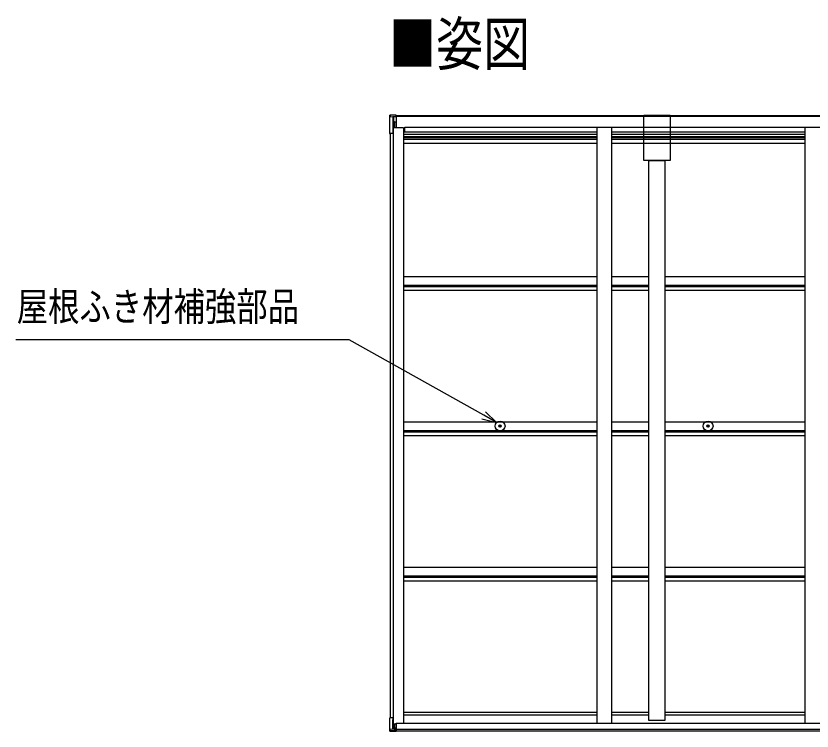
# Model space of a CAD drawing. Units: millimetres, scale not verified. Extents: x -12615 to 12615, y -8910 to 8910.
# Drawn here: x -4659 to -1918, y 1633 to 4095 of the extents above; entities that cross this region are included whole.
import ezdxf
from ezdxf.enums import TextEntityAlignment as Align

# ---------------------------------------------------------------- set-up
doc = ezdxf.new("R2010")
doc.units = ezdxf.units.MM
doc.header["$LTSCALE"] = 40
for name, color, linetype in [('0-2_USER1', 3, 'Continuous'), ('0-4_YKK_13', 4, 'Continuous'), ('0-5_YKK_A1', 4, 'Continuous'), ('0-6_YKK_D', 6, 'Continuous')]:
    doc.layers.add(name, color=color, linetype=linetype)
doc.styles.add('ＭＳ ゴシック', font='')
doc.styles.get('ＭＳ ゴシック').set_extended_font_data('MS Gothic')

msp = doc.modelspace()

# ---------------------------------------------------------------- linework, layer by layer
at = {"layer": '0-4_YKK_13'}
for p, q in [((-3371.94, 3689.99), (-3371.94, 3753.55)), ((-3369.94, 3753.67), (-3369.94, 3748.38)), ((-3369.94, 3748.38), (-3360.94, 3748.43)), ((-3360.94, 3748.43), (-3360.94, 3690.25)), ((-3349.94, 3753.8), (-3359.42, 3753.8)), ((-3359.14, 3748.22), (-3359.14, 3710.5)), ((-3355.95, 3731.08), (-3349.94, 3731.08)), ((-3355.95, 3731.08), (-3355.95, 3710.5)), ((-3350.96, 3753.72), (-3349.94, 3753.72)), ((-3349.94, 3753.72), (-3349.94, 3753.8)), ((-3349.94, 3753.72), (-3349.94, 3749.37)), ((-3349.94, 3748.22), (-3349.94, 3749.37)), ((-3371.94, 3689.99), (-3371.94, 3687.8)), ((-3370.44, 3689.99), (-3370.44, 3687.8)), ((-3360.94, 3690.25), (-3370.05, 3690.2)), ((-3360.94, 3690.1), (-3369.97, 3690.05)), ((-3360.24, 3695.02), (-3360.94, 3695.02)), ((-3360.94, 3690.1), (-3360.94, 3690.25)), ((-3360.24, 3694.78), (-3360.8, 3694.95)), ((-2994.19, 2683.75), (-2993.08, 2683.77)), ((-2994.19, 2682.75), (-2993.08, 2682.73)), ((-2993.08, 2683.77), (-2992.56, 2683.87)), ((-2993.08, 2682.73), (-2992.56, 2682.63)), ((-2992.46, 2684.38), (-2992.56, 2683.87)), ((-2992.46, 2682.11), (-2992.56, 2682.63)), ((-2992.44, 2685.49), (-2992.46, 2684.38)), ((-2992.44, 2681), (-2992.46, 2682.11)), ((-2991.44, 2685.49), (-2991.42, 2684.38)), ((-2991.44, 2681), (-2991.42, 2682.11)), ((-2991.42, 2684.38), (-2991.32, 2683.87)), ((-2991.42, 2682.11), (-2991.32, 2682.63)), ((-2990.8, 2683.77), (-2991.32, 2683.87)), ((-2990.8, 2682.73), (-2991.32, 2682.63)), ((-2989.7, 2683.75), (-2990.8, 2683.77)), ((-2989.7, 2682.75), (-2990.8, 2682.73)), ((-2278.19, 2683.75), (-2277.08, 2683.77)), ((-2278.19, 2682.75), (-2277.08, 2682.73)), ((-2277.08, 2683.77), (-2276.56, 2683.87)), ((-2277.08, 2682.73), (-2276.56, 2682.63)), ((-2276.46, 2684.38), (-2276.56, 2683.87)), ((-2276.46, 2682.11), (-2276.56, 2682.63)), ((-2276.44, 2685.49), (-2276.46, 2684.38)), ((-2276.44, 2681), (-2276.46, 2682.11)), ((-2275.44, 2685.49), (-2275.42, 2684.38)), ((-2275.44, 2681), (-2275.42, 2682.11)), ((-2275.42, 2684.38), (-2275.32, 2683.87)), ((-2275.42, 2682.11), (-2275.32, 2682.63)), ((-2274.8, 2683.77), (-2275.32, 2683.87)), ((-2274.8, 2682.73), (-2275.32, 2682.63)), ((-2273.7, 2683.75), (-2274.8, 2683.77)), ((-2273.7, 2682.75), (-2274.8, 2682.73)), ((-3371.94, 1634.44), (-3371.94, 1679.11)), ((-3371.94, 1634.44), (-3371.94, 1679.11)), ((-3360.99, 1679.37), (-3370.05, 1679.32)), ((-3360.99, 1679.37), (-3370.05, 1679.32)), ((-3360.94, 1679.37), (-3360.94, 1640.52)), ((-3360.94, 1679.37), (-3360.94, 1640.52)), ((-3360.94, 1674.19), (-3360.24, 1674.19)), ((-3360.94, 1674.19), (-3360.24, 1674.19)), ((-3360.24, 1672.2), (-3360.89, 1672.2)), ((-3360.89, 1640.52), (-3360.89, 1672.2)), ((-3360.24, 1672.2), (-3360.89, 1672.2)), ((-3360.89, 1640.52), (-3360.89, 1672.2)), ((-3360.89, 1669.95), (-3360.24, 1669.95)), ((-3360.89, 1669.95), (-3360.24, 1669.95)), ((-3359.14, 1640.61), (-3359.14, 1657.24)), ((-3359.14, 1640.61), (-3359.14, 1657.24)), ((-3355.95, 1644.48), (-3355.95, 1657.24)), ((-3355.95, 1644.48), (-3355.95, 1657.24)), ((-3349.94, 1657.24), (-3349.94, 1634.26)), ((-3349.94, 1657.24), (-3349.94, 1634.26)), ((-3371.94, 1633.26), (-3371.94, 1634.44)), ((-3371.94, 1633.26), (-3371.94, 1634.44)), ((-3371.94, 1633.26), (-3349.94, 1633.26)), ((-3371.94, 1633.26), (-3349.94, 1633.26)), ((-3355.95, 1644.48), (-3349.94, 1644.48)), ((-3355.95, 1644.48), (-3349.94, 1644.48)), ((-3349.94, 1641.02), (-3350.96, 1641.02)), ((-3349.94, 1641.02), (-3350.96, 1641.02)), ((-3350.96, 1636.68), (-3349.94, 1636.68)), ((-3350.96, 1636.68), (-3349.94, 1636.68)), ((-3349.94, 1636.68), (-3349.94, 1641.02)), ((-3349.94, 1636.68), (-3349.94, 1641.02)), ((-3349.94, 1633.26), (-3349.94, 1636.68)), ((-3349.94, 1633.26), (-3349.94, 1636.68))]:
    msp.add_line(p, q, dxfattribs=at)
for points in [[(-3349.94, 3748.22), (-3360.89, 3748.22), (-3360.94, 3748.22)], [(-3360.89, 3748.22), (-3360.89, 3697.01), (-3360.24, 3697.01)], [(-3351.87, 3753.73), (-3351.23, 3753.72), (-3350.96, 3753.72)], [(-3349.94, 3748.22), (-3349.94, 3738.78), (-3349.94, 3732.09), (-3349.94, 3719.32), (-3349.94, 3710.5)], [(-3360.8, 3694.95), (-3360.87, 3694.96), (-3360.94, 3694.97)], [(-3349.94, 1641.02), (-3349.94, 1657.24), (-3360.24, 1657.24)], [(-3349.94, 1641.02), (-3349.94, 1657.24), (-3360.24, 1657.24)], [(-3369.94, 1634.75), (-3369.94, 1640.03), (-3351.87, 1641)], [(-3369.94, 1634.75), (-3369.94, 1640.03), (-3351.87, 1641)], [(-3350.96, 1636.68), (-3351.62, 1636.65), (-3351.87, 1636.62)], [(-3350.96, 1636.68), (-3351.62, 1636.65), (-3351.87, 1636.62)]]:
    msp.add_lwpolyline(points, dxfattribs=at)
for centre, radius in [((-2991.94, 2683.25), 17), ((-2991.94, 2683.25), 4), ((-2275.94, 2683.25), 17), ((-2275.94, 2683.25), 4)]:
    msp.add_circle(centre, radius, dxfattribs=at)
for centre, radius, start, end in [((-3370.43, 3744.1), 9.57, 87.70094, 99.08684), ((-3370.5, 3685.59), 4.63, 84.4046, 108.16698), ((-3370.43, 3692.53), 4.96, 252.34871, 275.71655), ((-3370.08, 3688.89), 1.16, 84.4046, 108.16698), ((-3370.06, 3688.98), 1.24, 252.34871, 275.71655), ((-2991.94, 2683.25), 2.3, 167.44414, 192.55586), ((-2991.94, 2683.25), 2.3, 77.44414, 102.55586), ((-2991.94, 2683.25), 2.3, 257.44414, 282.55586), ((-2991.94, 2683.25), 2.3, 347.44414, 12.55586), ((-2275.94, 2683.25), 2.3, 167.44414, 192.55586), ((-2275.94, 2683.25), 2.3, 77.44414, 102.55586), ((-2275.94, 2683.25), 2.3, 257.44414, 282.55586), ((-2275.94, 2683.25), 2.3, 347.44414, 12.55586), ((-3370.5, 1674.71), 4.63, 84.4046, 108.16698), ((-3370.5, 1674.71), 4.63, 84.4046, 108.16698), ((-3360.89, 1660.28), 19.09, 90.15684, 90.31383), ((-3360.89, 1660.28), 19.09, 90.15684, 90.31383), ((-3370.57, 1631.98), 2.82, 79.27265, 119.01918), ((-3370.57, 1631.98), 2.82, 79.27265, 119.01918), ((-3350.98, 1623.72), 17.3, 89.93384, 92.95357), ((-3350.98, 1623.72), 17.3, 89.93384, 92.95357)]:
    msp.add_arc(centre, radius, start, end, dxfattribs=at)
for centre, major_axis, ratio, start_param, end_param in [((-3494.51, 3639.8), (2175.25, 11.95), 0.052119, 1.5132126, 1.5132608), ((-3382.69, 3639.8), (222.52, 16.05), 0.507219, 1.3953474, 1.4769191), ((-3385.74, 3639.8), (8.91, -111.9), 0.536296, 2.4808766, 2.5402998), ((-3494.51, 1747.26), (2175.25, 11.95), 0.052119, 4.7693519, 4.7694001), ((-3494.51, 1747.26), (2175.25, 11.95), 0.052119, 4.7693519, 4.7694001), ((-3382.69, 1747.26), (222.52, 16.05), 0.507219, 4.7331065, 4.8146782), ((-3382.69, 1747.26), (222.52, 16.05), 0.507219, 4.7331065, 4.8146782), ((-3385.74, 1747.26), (8.91, -111.9), 0.536296, 0.3064994, 0.3659225), ((-3385.74, 1747.26), (8.91, -111.9), 0.536296, 0.3064994, 0.3659225)]:
    msp.add_ellipse(centre, major_axis=major_axis, ratio=ratio, start_param=start_param, end_param=end_param, dxfattribs=at)
at = {"layer": '0-5_YKK_A1'}
for p, q in [((-3349.94, 3752.62), (946.06, 3752.62)), ((-3349.94, 3752.62), (-3349.94, 3710.5)), ((-3349.94, 3750.03), (946.06, 3750.03)), ((-3324.94, 3710.5), (-3324.94, 1660.27)), ((-3319.94, 3712.32), (916.06, 3712.32)), ((-3319.94, 3696.31), (-3319.94, 3712.32)), ((-2658.94, 3712.32), (-2658.94, 1660.27)), ((-2608.94, 3712.32), (-2608.94, 1660.27)), ((-1942.94, 3712.32), (-1942.94, 1660.27)), ((-3369.94, 3690.05), (-3369.94, 1679.32)), ((-3324.94, 3696.31), (-2658.94, 3696.31)), ((-3324.94, 3688.23), (-2658.94, 3688.23)), ((-3324.94, 3680.03), (-2658.94, 3680.03)), ((-3324.94, 3676.1), (-2658.94, 3676.1)), ((-3319.94, 3696.31), (-2658.94, 3696.31)), ((-2608.94, 3696.31), (-2476.94, 3696.31)), ((-2608.94, 3696.31), (-2406.74, 3696.31)), ((-2608.94, 3688.23), (-2406.74, 3688.23)), ((-2608.94, 3680.03), (-2406.74, 3680.03)), ((-2608.94, 3676.1), (-2406.74, 3676.1)), ((-2426.94, 3696.31), (-1942.94, 3696.31)), ((-2426.94, 3696.31), (-1942.94, 3696.31)), ((-2426.94, 3688.23), (-1942.94, 3688.23)), ((-2426.94, 3680.03), (-1942.94, 3680.03)), ((-2426.94, 3676.1), (-1942.94, 3676.1)), ((-3324.94, 3671.02), (-2658.94, 3671.02)), ((-3324.94, 3657.02), (-2658.94, 3657.02)), ((-2608.94, 3671.02), (-2406.74, 3671.02)), ((-2608.94, 3657.02), (-2406.74, 3657.02)), ((-2426.94, 3671.02), (-1942.94, 3671.02)), ((-2426.94, 3657.02), (-1942.94, 3657.02)), ((-3324.97, 3198.31), (-2658.94, 3198.31)), ((-2608.94, 3198.31), (-2479.44, 3198.31)), ((-2424.44, 3198.31), (-1942.94, 3198.31)), ((-3324.97, 3168.57), (-2658.94, 3168.57)), ((-3324.97, 3163.95), (-2658.94, 3163.95)), ((-2608.94, 3168.57), (-2479.44, 3168.57)), ((-2608.94, 3163.95), (-2479.44, 3163.95)), ((-2424.44, 3168.57), (-1942.94, 3168.57)), ((-2424.44, 3163.95), (-1942.94, 3163.95)), ((-3324.97, 3151.02), (-2658.94, 3151.02)), ((-2608.94, 3151.02), (-2479.44, 3151.02)), ((-2424.44, 3151.02), (-1942.94, 3151.02)), ((-3324.94, 2698.07), (-2658.94, 2698.07)), ((-2608.94, 2698.07), (-2479.44, 2698.07)), ((-2424.44, 2698.07), (-1942.94, 2698.07)), ((-3324.94, 2668.33), (-2658.94, 2668.33)), ((-3324.94, 2663.7), (-2658.94, 2663.7)), ((-2608.94, 2668.33), (-2479.44, 2668.33)), ((-2608.94, 2663.7), (-2479.44, 2663.7)), ((-2424.44, 2668.33), (-1942.94, 2668.33)), ((-2424.44, 2663.7), (-1942.94, 2663.7)), ((-3324.94, 2650.78), (-2658.94, 2650.78)), ((-2608.94, 2650.78), (-2479.44, 2650.78)), ((-2424.44, 2650.78), (-1942.94, 2650.78)), ((-3324.94, 2197.82), (-2658.94, 2197.82)), ((-2608.94, 2197.82), (-2479.44, 2197.82)), ((-2424.44, 2197.82), (-1942.94, 2197.82)), ((-3324.94, 2168.08), (-2658.94, 2168.08)), ((-2608.94, 2168.08), (-2479.44, 2168.08)), ((-2424.44, 2168.08), (-1942.94, 2168.08)), ((-3324.94, 2163.46), (-2658.94, 2163.46)), ((-3324.94, 2150.53), (-2658.94, 2150.53)), ((-2608.94, 2163.46), (-2479.44, 2163.46)), ((-2608.94, 2150.53), (-2479.44, 2150.53)), ((-2424.44, 2163.46), (-1942.94, 2163.46)), ((-2424.44, 2150.53), (-1942.94, 2150.53)), ((-3324.94, 1698.04), (-2658.94, 1698.04)), ((-3324.94, 1688.69), (-2658.94, 1688.69)), ((-2608.94, 1698.04), (-2479.44, 1698.04)), ((-2608.94, 1688.69), (-2479.44, 1688.69)), ((-2424.44, 1698.04), (-1942.94, 1698.04)), ((-2424.44, 1688.69), (-1942.94, 1688.69)), ((-3349.94, 1657.24), (-3360.24, 1657.24)), ((-3349.94, 1660.27), (946.06, 1660.27)), ((-3349.94, 1634.26), (-3349.94, 1660.27)), ((-3349.94, 1639.88), (946.06, 1639.88)), ((-3349.94, 1634.26), (946.06, 1634.26))]:
    msp.add_line(p, q, dxfattribs=at)
for points in [[(-2497.14, 3753.03), (-2406.74, 3753.03), (-2406.74, 3597.53), (-2497.14, 3597.53)], [(-2479.44, 3597.53), (-2424.44, 3597.53), (-2424.44, 1670.19), (-2479.44, 1670.19)]]:
    msp.add_lwpolyline(points, close=True, dxfattribs=at)
msp.add_lwpolyline([(-3324.94, 3710.5), (-3360.24, 3710.5), (-3360.24, 1657.24)], dxfattribs=at)
at = {"layer": '0-6_YKK_D'}
for points in [[(-3003.92, 2695.3), (-3048.4, 2720.27), (-3511.85, 2980.42), (-4658.75, 2980.42)], [(-3055.09, 2708.35), (-3003.92, 2695.3), (-3041.71, 2732.19)]]:
    msp.add_lwpolyline(points, dxfattribs=at)

# ---------------------------------------------------------------- texts
at = {"layer": '0-2_USER1', "style": 'ＭＳ ゴシック', "width": 0.8}
msp.add_text('■姿図', height=148.5, dxfattribs=at).set_placement((-3374.6, 3880.5), align=Align.BOTTOM_LEFT)
at = {"layer": '0-6_YKK_D', "style": 'ＭＳ ゴシック', "width": 0.8}
msp.add_text('屋根ふき材補強部品', height=98.97, dxfattribs=at).set_placement((-4656, 3015.45), align=Align.BOTTOM_LEFT)

doc.saveas('drawing.dxf')
